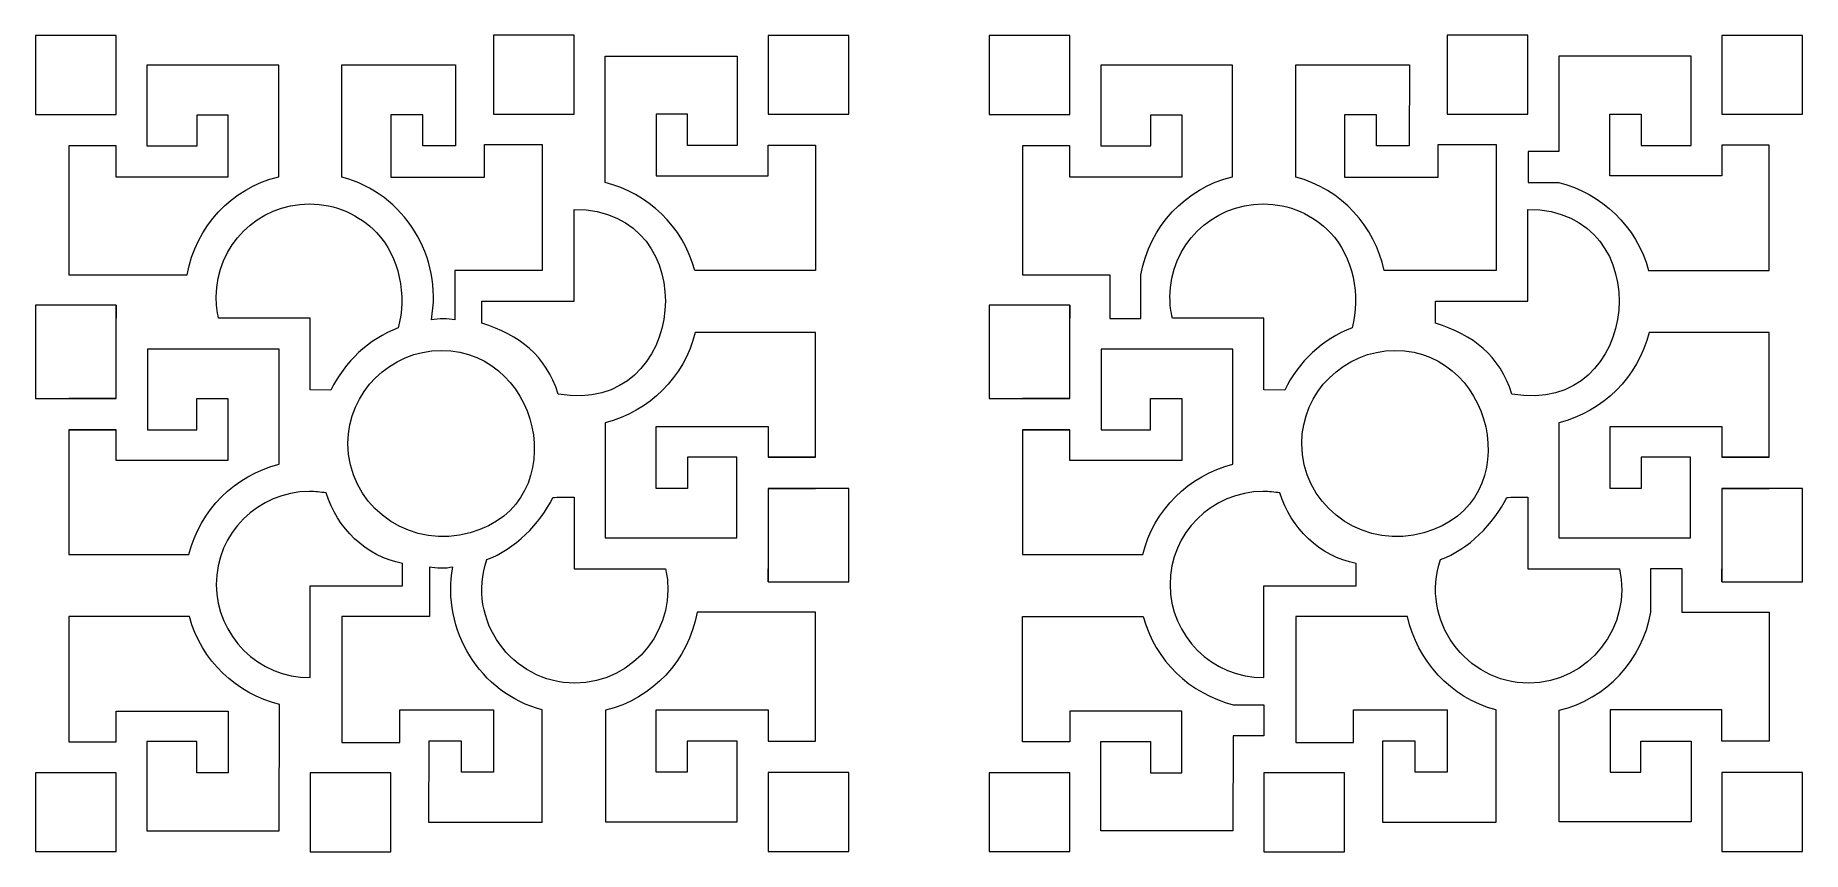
# Model space of a CAD drawing. Header units: centimetres. Extents: x -28.5 to 28.5, y -13.2 to 13.2.
import ezdxf

# ---------------------------------------------------------------- set-up
doc = ezdxf.new("R2010")
doc.units = ezdxf.units.CM
doc.header["$MEASUREMENT"] = 0
doc.layers.add('layer 1', color=7, linetype='Continuous')

msp = doc.modelspace()

# ---------------------------------------------------------------- linework, layer by layer
at = {"layer": 'layer 1', "color": 250, "lineweight": 9}
for points in [[(-28.46639, 10.61149), (-25.86595, 10.61149), (-25.86595, 13.15653), (-28.46639, 13.15653), (-28.46639, 10.61149)], [(-13.70748, 10.61709), (-11.10704, 10.61709), (-11.10704, 13.16213), (-13.70748, 13.16213), (-13.70748, 10.61709)], [(-4.85939, 10.61435), (-2.25895, 10.61435), (-2.25895, 13.15939), (-4.85939, 13.15939), (-4.85939, 10.61435)], [(-28.46607, 1.45174), (-25.86595, 1.45174), (-25.86595, 4.45834), (-28.46607, 4.45834), (-28.46607, 1.45174)], [(-4.85939, -4.45834), (-2.25927, -4.45834), (-2.25927, -1.45174), (-4.85939, -1.45174), (-4.85939, -4.45834)], [(-28.46639, -13.15939), (-25.86595, -13.15939), (-25.86595, -10.61435), (-28.46639, -10.61435), (-28.46639, -13.15939)], [(-19.6183, -13.16213), (-17.01786, -13.16213), (-17.01786, -10.61709), (-19.6183, -10.61709), (-19.6183, -13.16213)]]:
    msp.add_lwpolyline(points, close=True, dxfattribs=at)
at = {"layer": 'layer 1', "color": 114, "lineweight": 9}
for points in [[(2.25895, 10.61149), (4.85939, 10.61149), (4.85939, 13.15653), (2.25895, 13.15653), (2.25895, 10.61149)], [(17.01786, 10.61709), (19.6183, 10.61709), (19.6183, 13.16213), (17.01786, 13.16213), (17.01786, 10.61709)], [(25.86595, 10.61435), (28.46639, 10.61435), (28.46639, 13.15939), (25.86595, 13.15939), (25.86595, 10.61435)], [(2.25927, 1.45174), (4.85939, 1.45174), (4.85939, 4.45834), (2.25927, 4.45834), (2.25927, 1.45174)], [(25.86595, -4.45834), (28.46607, -4.45834), (28.46607, -1.45174), (25.86595, -1.45174), (25.86595, -4.45834)], [(2.25895, -13.15939), (4.85939, -13.15939), (4.85939, -10.61435), (2.25895, -10.61435), (2.25895, -13.15939)], [(11.10704, -13.16213), (13.70748, -13.16213), (13.70748, -10.61709), (11.10704, -10.61709), (11.10704, -13.16213)]]:
    msp.add_lwpolyline(points, close=True, dxfattribs=at)
at = {"layer": 'layer 1', "color": 250, "lineweight": 9}
for points, knots in [([(-23.57646, 5.44155), (-23.57646, 5.44155), (-27.38963, 5.44154), (-27.38963, 5.44154), (-27.38963, 5.44154), (-27.38963, 5.44154), (-27.38963, 9.60171), (-27.38963, 9.60171), (-27.38963, 9.60171), (-27.38963, 9.60171), (-25.86595, 9.60171), (-25.86595, 9.60171), (-25.86595, 9.60171), (-25.86595, 9.60171), (-25.86595, 8.59163), (-25.86595, 8.59163), (-25.86595, 8.59163), (-25.86595, 8.59163), (-22.26219, 8.59163), (-22.26219, 8.59163), (-22.26219, 8.59163), (-22.26219, 8.59163), (-22.26219, 10.60323), (-22.26219, 10.60323), (-22.26219, 10.60323), (-22.26219, 10.60323), (-23.25515, 10.60323), (-23.25515, 10.60323), (-23.25515, 10.60323), (-23.25515, 10.60323), (-23.25515, 9.60171), (-23.25515, 9.60171), (-23.25515, 9.60171), (-23.25515, 9.60171), (-24.87299, 9.60171), (-24.87299, 9.60171), (-24.87299, 9.60171), (-24.87299, 9.60171), (-24.87299, 12.20395), (-24.87299, 12.20395), (-24.87299, 12.20395), (-24.87299, 12.20395), (-20.62723, 12.20395), (-20.62723, 12.20395), (-20.62723, 12.20395), (-20.62723, 12.20395), (-20.62723, 8.6031), (-20.62723, 8.6031), (-20.62723, 8.6031), (-22.14953, 8.23139), (-23.29545, 6.99729), (-23.57646, 5.44155)], [0, 0, 0, 0, 0.07142857, 0.07142857, 0.07142857, 0.07142857, 0.14285714, 0.14285714, 0.14285714, 0.14285714, 0.21428571, 0.21428571, 0.21428571, 0.21428571, 0.28571429, 0.28571429, 0.28571429, 0.28571429, 0.35714286, 0.35714286, 0.35714286, 0.35714286, 0.42857143, 0.42857143, 0.42857143, 0.42857143, 0.5, 0.5, 0.5, 0.5, 0.57142857, 0.57142857, 0.57142857, 0.57142857, 0.64285714, 0.64285714, 0.64285714, 0.64285714, 0.71428571, 0.71428571, 0.71428571, 0.71428571, 0.78571429, 0.78571429, 0.78571429, 0.78571429, 0.85714286, 0.85714286, 0.85714286, 0.85714286, 1, 1, 1, 1]), ([(-12.13539, 9.64117), (-12.13539, 9.64117), (-14.00179, 9.63714), (-14.00179, 9.63714), (-14.00179, 9.63714), (-14.00179, 9.63714), (-14.00179, 8.59163), (-14.00179, 8.59163), (-14.00179, 8.59163), (-14.00179, 8.59163), (-17.01491, 8.59163), (-17.01491, 8.59163), (-17.01491, 8.59163), (-17.01491, 8.59163), (-17.01491, 10.59467), (-17.01491, 10.59467), (-17.01491, 10.59467), (-17.01491, 10.59467), (-15.9877, 10.59467), (-15.9877, 10.59467), (-15.9877, 10.59467), (-15.9877, 10.59467), (-15.98771, 9.60171), (-15.98771, 9.60171), (-15.98771, 9.60171), (-15.98771, 9.60171), (-14.93054, 9.60171), (-14.93054, 9.60171), (-14.93054, 9.60171), (-14.93054, 9.60171), (-14.92627, 12.20541), (-14.92627, 12.20541), (-14.92627, 12.20541), (-14.92627, 12.20541), (-18.58995, 12.20541), (-18.58995, 12.20541), (-18.58995, 12.20541), (-18.58995, 12.20541), (-18.58995, 8.59163), (-18.58995, 8.59163), (-18.58995, 8.59163), (-16.56895, 8.0531), (-15.33581, 6.01249), (-15.70811, 3.98859), (-15.70811, 3.98859), (-15.48899, 4.03198), (-15.16252, 4.02354), (-14.95352, 3.99183), (-14.95352, 3.99183), (-14.95352, 3.99183), (-14.95308, 5.58067), (-14.95308, 5.58067), (-14.95308, 5.58067), (-14.95308, 5.58067), (-12.13539, 5.58068), (-12.13539, 5.58068), (-12.13539, 5.58068), (-12.13539, 5.58068), (-12.13539, 9.64117), (-12.13539, 9.64117)], [0, 0, 0, 0, 0.0625, 0.0625, 0.0625, 0.0625, 0.125, 0.125, 0.125, 0.125, 0.1875, 0.1875, 0.1875, 0.1875, 0.25, 0.25, 0.25, 0.25, 0.3125, 0.3125, 0.3125, 0.3125, 0.375, 0.375, 0.375, 0.375, 0.4375, 0.4375, 0.4375, 0.4375, 0.5, 0.5, 0.5, 0.5, 0.5625, 0.5625, 0.5625, 0.5625, 0.625, 0.625, 0.625, 0.625, 0.6875, 0.6875, 0.6875, 0.6875, 0.75, 0.75, 0.75, 0.75, 0.8125, 0.8125, 0.8125, 0.8125, 0.875, 0.875, 0.875, 0.875, 1, 1, 1, 1]), ([(-10.11523, 8.41865), (-8.73544, 8.06417), (-7.60314, 7.00904), (-7.22237, 5.58067), (-7.22237, 5.58067), (-7.22237, 5.58067), (-3.33571, 5.58097), (-3.33571, 5.58097), (-3.33571, 5.58097), (-3.33571, 5.58097), (-3.33571, 9.62405), (-3.33571, 9.62405), (-3.33571, 9.62405), (-3.33571, 9.62405), (-4.85939, 9.62405), (-4.85939, 9.62405), (-4.85939, 9.62405), (-4.85939, 9.62405), (-4.85939, 8.63109), (-4.85939, 8.63109), (-4.85939, 8.63109), (-4.85939, 8.63109), (-8.47171, 8.63109), (-8.47171, 8.63109), (-8.47171, 8.63109), (-8.47171, 8.63109), (-8.47171, 10.61701), (-8.47171, 10.61701), (-8.47171, 10.61701), (-8.47171, 10.61701), (-7.46163, 10.61701), (-7.46163, 10.61701), (-7.46163, 10.61701), (-7.46163, 10.61701), (-7.46163, 9.61398), (-7.46163, 9.61398), (-7.46163, 9.61398), (-7.46163, 9.61398), (-5.85235, 9.61397), (-5.85235, 9.61397), (-5.85235, 9.61397), (-5.85235, 9.61397), (-5.85235, 12.49032), (-5.85235, 12.49032), (-5.85235, 12.49032), (-5.85235, 12.49032), (-10.11523, 12.49033), (-10.11523, 12.49033), (-10.11523, 12.49033), (-10.11523, 12.49033), (-10.11523, 8.41865), (-10.11523, 8.41865)], [0, 0, 0, 0, 0.07142857, 0.07142857, 0.07142857, 0.07142857, 0.14285714, 0.14285714, 0.14285714, 0.14285714, 0.21428571, 0.21428571, 0.21428571, 0.21428571, 0.28571429, 0.28571429, 0.28571429, 0.28571429, 0.35714286, 0.35714286, 0.35714286, 0.35714286, 0.42857143, 0.42857143, 0.42857143, 0.42857143, 0.5, 0.5, 0.5, 0.5, 0.57142857, 0.57142857, 0.57142857, 0.57142857, 0.64285714, 0.64285714, 0.64285714, 0.64285714, 0.71428571, 0.71428571, 0.71428571, 0.71428571, 0.78571429, 0.78571429, 0.78571429, 0.78571429, 0.85714286, 0.85714286, 0.85714286, 0.85714286, 1, 1, 1, 1]), ([(-16.7764, 3.73), (-16.49843, 4.75811), (-16.72731, 6.02561), (-17.47981, 6.80681), (-17.47981, 6.80681), (-18.02548, 7.37328), (-18.79178, 7.72582), (-19.64028, 7.72582), (-19.64028, 7.72582), (-21.29686, 7.72582), (-22.64028, 6.3824), (-22.64028, 4.72582), (-22.64028, 4.72582), (-22.64028, 4.48905), (-22.61283, 4.25868), (-22.56094, 4.03771), (-22.56094, 4.03771), (-22.56094, 4.03771), (-19.61715, 4.03771), (-19.61715, 4.03771), (-19.61715, 4.03771), (-19.61715, 4.03771), (-19.61715, 1.72591), (-19.61715, 1.72591), (-19.61715, 1.72591), (-19.61715, 1.72591), (-18.94321, 1.71894), (-18.94321, 1.71894), (-18.94321, 1.71894), (-18.5058, 2.63595), (-17.72942, 3.36035), (-16.7764, 3.73)], [0, 0, 0, 0, 0.11111111, 0.11111111, 0.11111111, 0.11111111, 0.22222222, 0.22222222, 0.22222222, 0.22222222, 0.33333333, 0.33333333, 0.33333333, 0.33333333, 0.44444444, 0.44444444, 0.44444444, 0.44444444, 0.55555556, 0.55555556, 0.55555556, 0.55555556, 0.66666667, 0.66666667, 0.66666667, 0.66666667, 0.77777778, 0.77777778, 0.77777778, 0.77777778, 1, 1, 1, 1]), ([(-11.62349, 1.59561), (-7.41092, 0.83611), (-6.83686, 7.57286), (-11.1082, 7.5479), (-11.1082, 7.5479), (-11.1082, 7.5479), (-11.10819, 4.59077), (-11.10819, 4.59077), (-11.10819, 4.59077), (-11.10819, 4.59077), (-13.20953, 4.59077), (-13.20953, 4.59077), (-13.20953, 4.59077), (-13.20953, 4.59077), (-14.08742, 4.59077), (-14.08742, 4.59077), (-14.08742, 4.59077), (-14.08742, 4.59077), (-14.08515, 3.87972), (-14.08515, 3.87972), (-14.08515, 3.87972), (-12.86946, 3.49957), (-12.02585, 2.84865), (-11.62349, 1.59561)], [0, 0, 0, 0, 0.14285714, 0.14285714, 0.14285714, 0.14285714, 0.28571429, 0.28571429, 0.28571429, 0.28571429, 0.42857143, 0.42857143, 0.42857143, 0.42857143, 0.57142857, 0.57142857, 0.57142857, 0.57142857, 0.71428571, 0.71428571, 0.71428571, 0.71428571, 1, 1, 1, 1]), ([(-25.86549, 4.45834), (-25.86549, 4.45834), (-25.86595, 4.45834), (-25.86595, 4.45834), (-25.86595, 4.45834), (-25.86595, 4.45834), (-25.86595, 4.03771), (-25.86595, 4.03771), (-25.86595, 4.03771), (-25.86595, 4.03771), (-25.86549, 4.03771), (-25.86549, 4.03771)], [0, 0, 0, 0, 0.25, 0.25, 0.25, 0.25, 0.5, 0.5, 0.5, 0.5, 1, 1, 1, 1]), ([(4.85985, 4.45834), (4.85985, 4.45834), (4.85939, 4.45834), (4.85939, 4.45834), (4.85939, 4.45834), (4.85939, 4.45834), (4.85939, 4.03771), (4.85939, 4.03771), (4.85939, 4.03771), (4.85939, 4.03771), (4.85985, 4.03771), (4.85985, 4.03771)], [0, 0, 0, 0, 0.25, 0.25, 0.25, 0.25, 0.5, 0.5, 0.5, 0.5, 1, 1, 1, 1]), ([(-7.20542, 3.58076), (-7.20542, 3.58076), (-3.33571, 3.58076), (-3.33571, 3.58076), (-3.33571, 3.58076), (-3.33571, 3.58076), (-3.33571, -0.44251), (-3.33571, -0.44251), (-3.33571, -0.44251), (-3.33571, -0.44251), (-4.85939, -0.44251), (-4.85939, -0.44251), (-4.85939, -0.44251), (-4.85939, -0.44251), (-4.85939, 0.54861), (-4.85939, 0.54861), (-4.85939, 0.54861), (-4.85939, 0.54861), (-8.46315, 0.54861), (-8.46315, 0.54861), (-8.46315, 0.54861), (-8.46315, 0.54861), (-8.46421, -1.45415), (-8.46421, -1.45415), (-8.46421, -1.45415), (-8.46421, -1.45415), (-7.46186, -1.4521), (-7.46186, -1.4521), (-7.46186, -1.4521), (-7.46186, -1.4521), (-7.46163, -0.44252), (-7.46163, -0.44252), (-7.46163, -0.44252), (-7.46163, -0.44252), (-5.86947, -0.44251), (-5.86947, -0.44251), (-5.86947, -0.44251), (-5.86947, -0.44251), (-5.86947, -3.04475), (-5.86947, -3.04475), (-5.86947, -3.04475), (-5.86947, -3.04475), (-10.11523, -3.04475), (-10.11523, -3.04475), (-10.11523, -3.04475), (-10.11523, -3.04475), (-10.11403, 0.66615), (-10.11403, 0.66615), (-10.11403, 0.66615), (-8.6879, 1.0253), (-7.56002, 2.15288), (-7.20542, 3.58076)], [0, 0, 0, 0, 0.07142857, 0.07142857, 0.07142857, 0.07142857, 0.14285714, 0.14285714, 0.14285714, 0.14285714, 0.21428571, 0.21428571, 0.21428571, 0.21428571, 0.28571429, 0.28571429, 0.28571429, 0.28571429, 0.35714286, 0.35714286, 0.35714286, 0.35714286, 0.42857143, 0.42857143, 0.42857143, 0.42857143, 0.5, 0.5, 0.5, 0.5, 0.57142857, 0.57142857, 0.57142857, 0.57142857, 0.64285714, 0.64285714, 0.64285714, 0.64285714, 0.71428571, 0.71428571, 0.71428571, 0.71428571, 0.78571429, 0.78571429, 0.78571429, 0.78571429, 0.85714286, 0.85714286, 0.85714286, 0.85714286, 1, 1, 1, 1]), ([(-23.51992, -3.58076), (-23.51992, -3.58076), (-27.38963, -3.58076), (-27.38963, -3.58076), (-27.38963, -3.58076), (-27.38963, -3.58076), (-27.38963, 0.44251), (-27.38963, 0.44251), (-27.38963, 0.44251), (-27.38963, 0.44251), (-25.86595, 0.44251), (-25.86595, 0.44251), (-25.86595, 0.44251), (-25.86595, 0.44251), (-25.86595, -0.54861), (-25.86595, -0.54861), (-25.86595, -0.54861), (-25.86595, -0.54861), (-22.26219, -0.54861), (-22.26219, -0.54861), (-22.26219, -0.54861), (-22.26219, -0.54861), (-22.26113, 1.45415), (-22.26113, 1.45415), (-22.26113, 1.45415), (-22.26113, 1.45415), (-23.26348, 1.4521), (-23.26348, 1.4521), (-23.26348, 1.4521), (-23.26348, 1.4521), (-23.26371, 0.44252), (-23.26371, 0.44252), (-23.26371, 0.44252), (-23.26371, 0.44252), (-24.85587, 0.44251), (-24.85587, 0.44251), (-24.85587, 0.44251), (-24.85587, 0.44251), (-24.85587, 3.04475), (-24.85587, 3.04475), (-24.85587, 3.04475), (-24.85587, 3.04475), (-20.61011, 3.04475), (-20.61011, 3.04475), (-20.61011, 3.04475), (-20.61011, 3.04475), (-20.61131, -0.66615), (-20.61131, -0.66615), (-20.61131, -0.66615), (-22.03744, -1.0253), (-23.16532, -2.15288), (-23.51992, -3.58076)], [0, 0, 0, 0, 0.07142857, 0.07142857, 0.07142857, 0.07142857, 0.14285714, 0.14285714, 0.14285714, 0.14285714, 0.21428571, 0.21428571, 0.21428571, 0.21428571, 0.28571429, 0.28571429, 0.28571429, 0.28571429, 0.35714286, 0.35714286, 0.35714286, 0.35714286, 0.42857143, 0.42857143, 0.42857143, 0.42857143, 0.5, 0.5, 0.5, 0.5, 0.57142857, 0.57142857, 0.57142857, 0.57142857, 0.64285714, 0.64285714, 0.64285714, 0.64285714, 0.71428571, 0.71428571, 0.71428571, 0.71428571, 0.78571429, 0.78571429, 0.78571429, 0.78571429, 0.85714286, 0.85714286, 0.85714286, 0.85714286, 1, 1, 1, 1]), ([(-15.39452, 3.0007), (-17.0233, 3.0007), (-18.39452, 1.65607), (-18.39452, 0.0007), (-18.39452, 0.0007), (-18.39452, -1.90746), (-16.63827, -3.28269), (-14.79917, -2.95369), (-14.79917, -2.95369), (-11.05001, -2.28295), (-12.01431, 3.0007), (-15.39452, 3.0007)], [0, 0, 0, 0, 0.25, 0.25, 0.25, 0.25, 0.5, 0.5, 0.5, 0.5, 1, 1, 1, 1]), ([(-16.63985, -3.8697), (-16.63985, -3.8697), (-16.63792, -4.59077), (-16.63792, -4.59077), (-16.63792, -4.59077), (-16.63792, -4.59077), (-19.61715, -4.59077), (-19.61715, -4.59077), (-19.61715, -4.59077), (-19.61715, -4.59077), (-19.61714, -7.5479), (-19.61714, -7.5479), (-19.61714, -7.5479), (-21.27355, -7.55758), (-22.63763, -6.20575), (-22.63763, -4.54797), (-22.63763, -4.54797), (-22.63763, -2.89139), (-21.29421, -1.54797), (-19.63763, -1.54797), (-19.63763, -1.54797), (-19.45477, -1.54797), (-19.2757, -1.56435), (-19.10182, -1.59569), (-19.10182, -1.59569), (-18.74235, -2.71525), (-17.82418, -3.65331), (-16.63985, -3.8697)], [0, 0, 0, 0, 0.125, 0.125, 0.125, 0.125, 0.25, 0.25, 0.25, 0.25, 0.375, 0.375, 0.375, 0.375, 0.5, 0.5, 0.5, 0.5, 0.625, 0.625, 0.625, 0.625, 0.75, 0.75, 0.75, 0.75, 1, 1, 1, 1]), ([(-11.79166, -1.73874), (-12.2048, -2.59271), (-13.02515, -3.40796), (-13.9212, -3.74557), (-13.9212, -3.74557), (-14.59243, -5.68737), (-13.11028, -7.72582), (-11.08506, -7.72582), (-11.08506, -7.72582), (-9.14525, -7.72582), (-7.73242, -5.87728), (-8.1644, -4.03771), (-8.1644, -4.03771), (-8.1644, -4.03771), (-11.10819, -4.03771), (-11.10819, -4.03771), (-11.10819, -4.03771), (-11.10819, -4.03771), (-11.10819, -1.72591), (-11.10819, -1.72591), (-11.10819, -1.72591), (-11.20259, -1.72666), (-11.70576, -1.7307), (-11.79166, -1.73874)], [0, 0, 0, 0, 0.14285714, 0.14285714, 0.14285714, 0.14285714, 0.28571429, 0.28571429, 0.28571429, 0.28571429, 0.42857143, 0.42857143, 0.42857143, 0.42857143, 0.57142857, 0.57142857, 0.57142857, 0.57142857, 0.71428571, 0.71428571, 0.71428571, 0.71428571, 1, 1, 1, 1]), ([(-18.58995, -9.64117), (-18.58995, -9.64117), (-18.58995, -5.58068), (-18.58995, -5.58068), (-18.58995, -5.58068), (-18.58995, -5.58068), (-15.77226, -5.58067), (-15.77226, -5.58067), (-15.77226, -5.58067), (-15.77226, -5.58067), (-15.77209, -3.98486), (-15.77209, -3.98486), (-15.77209, -3.98486), (-15.56489, -4.02847), (-15.24787, -4.04032), (-15.01643, -3.98536), (-15.01643, -3.98536), (-15.38873, -6.00926), (-14.15639, -8.0531), (-12.13539, -8.59163), (-12.13539, -8.59163), (-12.13539, -8.59163), (-12.13539, -12.20541), (-12.13539, -12.20541), (-12.13539, -12.20541), (-12.13539, -12.20541), (-15.79907, -12.20541), (-15.79907, -12.20541), (-15.79907, -12.20541), (-15.79907, -12.20541), (-15.7948, -9.60171), (-15.7948, -9.60171), (-15.7948, -9.60171), (-15.7948, -9.60171), (-14.73763, -9.60171), (-14.73763, -9.60171), (-14.73763, -9.60171), (-14.73763, -9.60171), (-14.73764, -10.59467), (-14.73764, -10.59467), (-14.73764, -10.59467), (-14.73764, -10.59467), (-13.71043, -10.59467), (-13.71043, -10.59467), (-13.71043, -10.59467), (-13.71043, -10.59467), (-13.71043, -8.59163), (-13.71043, -8.59163), (-13.71043, -8.59163), (-13.71043, -8.59163), (-16.72355, -8.59163), (-16.72355, -8.59163), (-16.72355, -8.59163), (-16.72355, -8.59163), (-16.72355, -9.64036), (-16.72355, -9.64036), (-16.72355, -9.64036), (-16.72355, -9.64036), (-18.58995, -9.64117), (-18.58995, -9.64117)], [0, 0, 0, 0, 0.0625, 0.0625, 0.0625, 0.0625, 0.125, 0.125, 0.125, 0.125, 0.1875, 0.1875, 0.1875, 0.1875, 0.25, 0.25, 0.25, 0.25, 0.3125, 0.3125, 0.3125, 0.3125, 0.375, 0.375, 0.375, 0.375, 0.4375, 0.4375, 0.4375, 0.4375, 0.5, 0.5, 0.5, 0.5, 0.5625, 0.5625, 0.5625, 0.5625, 0.625, 0.625, 0.625, 0.625, 0.6875, 0.6875, 0.6875, 0.6875, 0.75, 0.75, 0.75, 0.75, 0.8125, 0.8125, 0.8125, 0.8125, 0.875, 0.875, 0.875, 0.875, 1, 1, 1, 1]), ([(-4.85985, -4.45834), (-4.85985, -4.45834), (-4.85939, -4.45834), (-4.85939, -4.45834), (-4.85939, -4.45834), (-4.85939, -4.45834), (-4.85939, -4.03771), (-4.85939, -4.03771), (-4.85939, -4.03771), (-4.85939, -4.03771), (-4.85985, -4.03771), (-4.85985, -4.03771)], [0, 0, 0, 0, 0.25, 0.25, 0.25, 0.25, 0.5, 0.5, 0.5, 0.5, 1, 1, 1, 1]), ([(25.86549, -4.45834), (25.86549, -4.45834), (25.86595, -4.45834), (25.86595, -4.45834), (25.86595, -4.45834), (25.86595, -4.45834), (25.86595, -4.03771), (25.86595, -4.03771), (25.86595, -4.03771), (25.86595, -4.03771), (25.86549, -4.03771), (25.86549, -4.03771)], [0, 0, 0, 0, 0.25, 0.25, 0.25, 0.25, 0.5, 0.5, 0.5, 0.5, 1, 1, 1, 1]), ([(-20.60378, -8.4203), (-20.60378, -8.4203), (-20.61011, -12.49033), (-20.61011, -12.49033), (-20.61011, -12.49033), (-20.61011, -12.49033), (-24.87299, -12.49032), (-24.87299, -12.49032), (-24.87299, -12.49032), (-24.87299, -12.49032), (-24.87299, -9.61397), (-24.87299, -9.61397), (-24.87299, -9.61397), (-24.87299, -9.61397), (-23.26371, -9.61398), (-23.26371, -9.61398), (-23.26371, -9.61398), (-23.26371, -9.61398), (-23.26371, -10.61701), (-23.26371, -10.61701), (-23.26371, -10.61701), (-23.26371, -10.61701), (-22.25363, -10.61701), (-22.25363, -10.61701), (-22.25363, -10.61701), (-22.25363, -10.61701), (-22.25363, -8.63109), (-22.25363, -8.63109), (-22.25363, -8.63109), (-22.25363, -8.63109), (-25.86595, -8.63109), (-25.86595, -8.63109), (-25.86595, -8.63109), (-25.86595, -8.63109), (-25.86595, -9.62405), (-25.86595, -9.62405), (-25.86595, -9.62405), (-25.86595, -9.62405), (-27.38963, -9.62405), (-27.38963, -9.62405), (-27.38963, -9.62405), (-27.38963, -9.62405), (-27.38963, -5.58097), (-27.38963, -5.58097), (-27.38963, -5.58097), (-27.38963, -5.58097), (-23.50297, -5.58067), (-23.50297, -5.58067), (-23.50297, -5.58067), (-23.12161, -7.01123), (-21.98644, -8.06743), (-20.60378, -8.4203)], [0, 0, 0, 0, 0.07142857, 0.07142857, 0.07142857, 0.07142857, 0.14285714, 0.14285714, 0.14285714, 0.14285714, 0.21428571, 0.21428571, 0.21428571, 0.21428571, 0.28571429, 0.28571429, 0.28571429, 0.28571429, 0.35714286, 0.35714286, 0.35714286, 0.35714286, 0.42857143, 0.42857143, 0.42857143, 0.42857143, 0.5, 0.5, 0.5, 0.5, 0.57142857, 0.57142857, 0.57142857, 0.57142857, 0.64285714, 0.64285714, 0.64285714, 0.64285714, 0.71428571, 0.71428571, 0.71428571, 0.71428571, 0.78571429, 0.78571429, 0.78571429, 0.78571429, 0.85714286, 0.85714286, 0.85714286, 0.85714286, 1, 1, 1, 1]), ([(-7.14888, -5.44155), (-7.14888, -5.44155), (-3.33571, -5.44154), (-3.33571, -5.44154), (-3.33571, -5.44154), (-3.33571, -5.44154), (-3.33571, -9.60171), (-3.33571, -9.60171), (-3.33571, -9.60171), (-3.33571, -9.60171), (-4.85939, -9.60171), (-4.85939, -9.60171), (-4.85939, -9.60171), (-4.85939, -9.60171), (-4.85939, -8.59163), (-4.85939, -8.59163), (-4.85939, -8.59163), (-4.85939, -8.59163), (-8.46315, -8.59163), (-8.46315, -8.59163), (-8.46315, -8.59163), (-8.46315, -8.59163), (-8.46315, -10.60323), (-8.46315, -10.60323), (-8.46315, -10.60323), (-8.46315, -10.60323), (-7.47019, -10.60323), (-7.47019, -10.60323), (-7.47019, -10.60323), (-7.47019, -10.60323), (-7.47019, -9.60171), (-7.47019, -9.60171), (-7.47019, -9.60171), (-7.47019, -9.60171), (-5.85235, -9.60171), (-5.85235, -9.60171), (-5.85235, -9.60171), (-5.85235, -9.60171), (-5.85235, -12.20395), (-5.85235, -12.20395), (-5.85235, -12.20395), (-5.85235, -12.20395), (-10.09811, -12.20395), (-10.09811, -12.20395), (-10.09811, -12.20395), (-10.09811, -12.20395), (-10.09811, -8.6031), (-10.09811, -8.6031), (-10.09811, -8.6031), (-8.57581, -8.23139), (-7.42989, -6.99729), (-7.14888, -5.44155)], [0, 0, 0, 0, 0.07142857, 0.07142857, 0.07142857, 0.07142857, 0.14285714, 0.14285714, 0.14285714, 0.14285714, 0.21428571, 0.21428571, 0.21428571, 0.21428571, 0.28571429, 0.28571429, 0.28571429, 0.28571429, 0.35714286, 0.35714286, 0.35714286, 0.35714286, 0.42857143, 0.42857143, 0.42857143, 0.42857143, 0.5, 0.5, 0.5, 0.5, 0.57142857, 0.57142857, 0.57142857, 0.57142857, 0.64285714, 0.64285714, 0.64285714, 0.64285714, 0.71428571, 0.71428571, 0.71428571, 0.71428571, 0.78571429, 0.78571429, 0.78571429, 0.78571429, 0.85714286, 0.85714286, 0.85714286, 0.85714286, 1, 1, 1, 1]), ([(-2.25895, -13.15653), (-2.25895, -13.15653), (-4.85939, -13.15653), (-4.85939, -13.15653), (-4.85939, -13.15653), (-4.85939, -13.15653), (-4.85939, -10.61148), (-4.85939, -10.61148), (-4.85939, -10.61148), (-4.85939, -10.61148), (-2.25895, -10.61148), (-2.25895, -10.61148), (-2.25895, -10.61148), (-2.25895, -10.61148), (-2.25895, -13.15653), (-2.25895, -13.15653)], [0, 0, 0, 0, 0.2, 0.2, 0.2, 0.2, 0.4, 0.4, 0.4, 0.4, 0.6, 0.6, 0.6, 0.6, 1, 1, 1, 1])]:
    msp.add_open_spline(points, degree=3, knots=knots, dxfattribs=at)
at = {"layer": 'layer 1', "color": 114, "lineweight": 9}
for points, knots in [([(6.14888, 5.44154), (6.14888, 5.44154), (3.33571, 5.44154), (3.33571, 5.44154), (3.33571, 5.44154), (3.33571, 5.44154), (3.33571, 9.60171), (3.33571, 9.60171), (3.33571, 9.60171), (3.33571, 9.60171), (4.85939, 9.60171), (4.85939, 9.60171), (4.85939, 9.60171), (4.85939, 9.60171), (4.85939, 8.59163), (4.85939, 8.59163), (4.85939, 8.59163), (4.85939, 8.59163), (8.46315, 8.59163), (8.46315, 8.59163), (8.46315, 8.59163), (8.46315, 8.59163), (8.46315, 10.60323), (8.46315, 10.60323), (8.46315, 10.60323), (8.46315, 10.60323), (7.47019, 10.60323), (7.47019, 10.60323), (7.47019, 10.60323), (7.47019, 10.60323), (7.47019, 9.60171), (7.47019, 9.60171), (7.47019, 9.60171), (7.47019, 9.60171), (5.85235, 9.60171), (5.85235, 9.60171), (5.85235, 9.60171), (5.85235, 9.60171), (5.85235, 12.20395), (5.85235, 12.20395), (5.85235, 12.20395), (5.85235, 12.20395), (10.09811, 12.20395), (10.09811, 12.20395), (10.09811, 12.20395), (10.09811, 12.20395), (10.09811, 8.6031), (10.09811, 8.6031), (10.09811, 8.6031), (8.57581, 8.23139), (7.42989, 6.99729), (7.14888, 5.44155), (7.14888, 5.44155), (7.14888, 5.44155), (7.14888, 4.03033), (7.14888, 4.03033), (7.14888, 4.03033), (7.14888, 4.03033), (6.14888, 4.03033), (6.14888, 4.03033), (6.14888, 4.03033), (6.14888, 4.03033), (6.14888, 5.44154), (6.14888, 5.44154)], [0, 0, 0, 0, 0.05882353, 0.05882353, 0.05882353, 0.05882353, 0.11764706, 0.11764706, 0.11764706, 0.11764706, 0.17647059, 0.17647059, 0.17647059, 0.17647059, 0.23529412, 0.23529412, 0.23529412, 0.23529412, 0.29411765, 0.29411765, 0.29411765, 0.29411765, 0.35294118, 0.35294118, 0.35294118, 0.35294118, 0.41176471, 0.41176471, 0.41176471, 0.41176471, 0.47058824, 0.47058824, 0.47058824, 0.47058824, 0.52941176, 0.52941176, 0.52941176, 0.52941176, 0.58823529, 0.58823529, 0.58823529, 0.58823529, 0.64705882, 0.64705882, 0.64705882, 0.64705882, 0.70588235, 0.70588235, 0.70588235, 0.70588235, 0.76470588, 0.76470588, 0.76470588, 0.76470588, 0.82352941, 0.82352941, 0.82352941, 0.82352941, 0.88235294, 0.88235294, 0.88235294, 0.88235294, 1, 1, 1, 1]), ([(14.98845, 5.58073), (14.98845, 5.58073), (18.58995, 5.58068), (18.58995, 5.58068), (18.58995, 5.58068), (18.58995, 5.58068), (18.58995, 9.64117), (18.58995, 9.64117), (18.58995, 9.64117), (18.58995, 9.64117), (16.72355, 9.63714), (16.72355, 9.63714), (16.72355, 9.63714), (16.72355, 9.63714), (16.72355, 8.59163), (16.72355, 8.59163), (16.72355, 8.59163), (16.72355, 8.59163), (13.71043, 8.59163), (13.71043, 8.59163), (13.71043, 8.59163), (13.71043, 8.59163), (13.71043, 10.59467), (13.71043, 10.59467), (13.71043, 10.59467), (13.71043, 10.59467), (14.73764, 10.59467), (14.73764, 10.59467), (14.73764, 10.59467), (14.73764, 10.59467), (14.73763, 9.60171), (14.73763, 9.60171), (14.73763, 9.60171), (14.73763, 9.60171), (15.7948, 9.60171), (15.7948, 9.60171), (15.7948, 9.60171), (15.7948, 9.60171), (15.79907, 12.20541), (15.79907, 12.20541), (15.79907, 12.20541), (15.79907, 12.20541), (12.13539, 12.20541), (12.13539, 12.20541), (12.13539, 12.20541), (12.13539, 12.20541), (12.13539, 8.59163), (12.13539, 8.59163), (12.13539, 8.59163), (13.61806, 8.19656), (14.67669, 6.99298), (14.98845, 5.58073)], [0, 0, 0, 0, 0.07142857, 0.07142857, 0.07142857, 0.07142857, 0.14285714, 0.14285714, 0.14285714, 0.14285714, 0.21428571, 0.21428571, 0.21428571, 0.21428571, 0.28571429, 0.28571429, 0.28571429, 0.28571429, 0.35714286, 0.35714286, 0.35714286, 0.35714286, 0.42857143, 0.42857143, 0.42857143, 0.42857143, 0.5, 0.5, 0.5, 0.5, 0.57142857, 0.57142857, 0.57142857, 0.57142857, 0.64285714, 0.64285714, 0.64285714, 0.64285714, 0.71428571, 0.71428571, 0.71428571, 0.71428571, 0.78571429, 0.78571429, 0.78571429, 0.78571429, 0.85714286, 0.85714286, 0.85714286, 0.85714286, 1, 1, 1, 1]), ([(20.61011, 9.41865), (20.61011, 9.41865), (20.61011, 12.49033), (20.61011, 12.49033), (20.61011, 12.49033), (20.61011, 12.49033), (24.87299, 12.49032), (24.87299, 12.49032), (24.87299, 12.49032), (24.87299, 12.49032), (24.87299, 9.61397), (24.87299, 9.61397), (24.87299, 9.61397), (24.87299, 9.61397), (23.26371, 9.61398), (23.26371, 9.61398), (23.26371, 9.61398), (23.26371, 9.61398), (23.26371, 10.61701), (23.26371, 10.61701), (23.26371, 10.61701), (23.26371, 10.61701), (22.25363, 10.61701), (22.25363, 10.61701), (22.25363, 10.61701), (22.25363, 10.61701), (22.25363, 8.63109), (22.25363, 8.63109), (22.25363, 8.63109), (22.25363, 8.63109), (25.86595, 8.63109), (25.86595, 8.63109), (25.86595, 8.63109), (25.86595, 8.63109), (25.86595, 9.62405), (25.86595, 9.62405), (25.86595, 9.62405), (25.86595, 9.62405), (27.38963, 9.62405), (27.38963, 9.62405), (27.38963, 9.62405), (27.38963, 9.62405), (27.38963, 5.58097), (27.38963, 5.58097), (27.38963, 5.58097), (27.38963, 5.58097), (23.50297, 5.58067), (23.50297, 5.58067), (23.50297, 5.58067), (23.1222, 7.00904), (21.9899, 8.06417), (20.61011, 8.41865), (20.61011, 8.41865), (20.61011, 8.41865), (19.62307, 8.41865), (19.62307, 8.41865), (19.62307, 8.41865), (19.62307, 8.41865), (19.62307, 9.41865), (19.62307, 9.41865), (19.62307, 9.41865), (19.62307, 9.41865), (20.61011, 9.41865), (20.61011, 9.41865)], [0, 0, 0, 0, 0.05882353, 0.05882353, 0.05882353, 0.05882353, 0.11764706, 0.11764706, 0.11764706, 0.11764706, 0.17647059, 0.17647059, 0.17647059, 0.17647059, 0.23529412, 0.23529412, 0.23529412, 0.23529412, 0.29411765, 0.29411765, 0.29411765, 0.29411765, 0.35294118, 0.35294118, 0.35294118, 0.35294118, 0.41176471, 0.41176471, 0.41176471, 0.41176471, 0.47058824, 0.47058824, 0.47058824, 0.47058824, 0.52941176, 0.52941176, 0.52941176, 0.52941176, 0.58823529, 0.58823529, 0.58823529, 0.58823529, 0.64705882, 0.64705882, 0.64705882, 0.64705882, 0.70588235, 0.70588235, 0.70588235, 0.70588235, 0.76470588, 0.76470588, 0.76470588, 0.76470588, 0.82352941, 0.82352941, 0.82352941, 0.82352941, 0.88235294, 0.88235294, 0.88235294, 0.88235294, 1, 1, 1, 1]), ([(13.94894, 3.73), (14.22691, 4.75811), (13.99803, 6.02561), (13.24553, 6.80681), (13.24553, 6.80681), (12.69986, 7.37328), (11.93356, 7.72582), (11.08506, 7.72582), (11.08506, 7.72582), (9.42848, 7.72582), (8.08506, 6.3824), (8.08506, 4.72582), (8.08506, 4.72582), (8.08506, 4.48905), (8.11251, 4.25868), (8.1644, 4.03771), (8.1644, 4.03771), (8.1644, 4.03771), (11.10819, 4.03771), (11.10819, 4.03771), (11.10819, 4.03771), (11.10819, 4.03771), (11.10819, 1.72591), (11.10819, 1.72591), (11.10819, 1.72591), (11.10819, 1.72591), (11.78213, 1.71894), (11.78213, 1.71894), (11.78213, 1.71894), (12.21954, 2.63595), (12.99592, 3.36035), (13.94894, 3.73)], [0, 0, 0, 0, 0.11111111, 0.11111111, 0.11111111, 0.11111111, 0.22222222, 0.22222222, 0.22222222, 0.22222222, 0.33333333, 0.33333333, 0.33333333, 0.33333333, 0.44444444, 0.44444444, 0.44444444, 0.44444444, 0.55555556, 0.55555556, 0.55555556, 0.55555556, 0.66666667, 0.66666667, 0.66666667, 0.66666667, 0.77777778, 0.77777778, 0.77777778, 0.77777778, 1, 1, 1, 1]), ([(19.10185, 1.59561), (23.31442, 0.83611), (23.88848, 7.57286), (19.61714, 7.5479), (19.61714, 7.5479), (19.61714, 7.5479), (19.61715, 4.59077), (19.61715, 4.59077), (19.61715, 4.59077), (19.61715, 4.59077), (17.51581, 4.59077), (17.51581, 4.59077), (17.51581, 4.59077), (17.51581, 4.59077), (16.63792, 4.59077), (16.63792, 4.59077), (16.63792, 4.59077), (16.63792, 4.59077), (16.64019, 3.87972), (16.64019, 3.87972), (16.64019, 3.87972), (17.85588, 3.49957), (18.69949, 2.84865), (19.10185, 1.59561)], [0, 0, 0, 0, 0.14285714, 0.14285714, 0.14285714, 0.14285714, 0.28571429, 0.28571429, 0.28571429, 0.28571429, 0.42857143, 0.42857143, 0.42857143, 0.42857143, 0.57142857, 0.57142857, 0.57142857, 0.57142857, 0.71428571, 0.71428571, 0.71428571, 0.71428571, 1, 1, 1, 1]), ([(23.51992, 3.58076), (23.51992, 3.58076), (27.38963, 3.58076), (27.38963, 3.58076), (27.38963, 3.58076), (27.38963, 3.58076), (27.38963, -0.44251), (27.38963, -0.44251), (27.38963, -0.44251), (27.38963, -0.44251), (25.86595, -0.44251), (25.86595, -0.44251), (25.86595, -0.44251), (25.86595, -0.44251), (25.86595, 0.54861), (25.86595, 0.54861), (25.86595, 0.54861), (25.86595, 0.54861), (22.26219, 0.54861), (22.26219, 0.54861), (22.26219, 0.54861), (22.26219, 0.54861), (22.26113, -1.45415), (22.26113, -1.45415), (22.26113, -1.45415), (22.26113, -1.45415), (23.26348, -1.4521), (23.26348, -1.4521), (23.26348, -1.4521), (23.26348, -1.4521), (23.26371, -0.44252), (23.26371, -0.44252), (23.26371, -0.44252), (23.26371, -0.44252), (24.85587, -0.44251), (24.85587, -0.44251), (24.85587, -0.44251), (24.85587, -0.44251), (24.85587, -3.04475), (24.85587, -3.04475), (24.85587, -3.04475), (24.85587, -3.04475), (20.61011, -3.04475), (20.61011, -3.04475), (20.61011, -3.04475), (20.61011, -3.04475), (20.61131, 0.66615), (20.61131, 0.66615), (20.61131, 0.66615), (22.03744, 1.0253), (23.16532, 2.15288), (23.51992, 3.58076)], [0, 0, 0, 0, 0.07142857, 0.07142857, 0.07142857, 0.07142857, 0.14285714, 0.14285714, 0.14285714, 0.14285714, 0.21428571, 0.21428571, 0.21428571, 0.21428571, 0.28571429, 0.28571429, 0.28571429, 0.28571429, 0.35714286, 0.35714286, 0.35714286, 0.35714286, 0.42857143, 0.42857143, 0.42857143, 0.42857143, 0.5, 0.5, 0.5, 0.5, 0.57142857, 0.57142857, 0.57142857, 0.57142857, 0.64285714, 0.64285714, 0.64285714, 0.64285714, 0.71428571, 0.71428571, 0.71428571, 0.71428571, 0.78571429, 0.78571429, 0.78571429, 0.78571429, 0.85714286, 0.85714286, 0.85714286, 0.85714286, 1, 1, 1, 1]), ([(7.20542, -3.58076), (7.20542, -3.58076), (3.33571, -3.58076), (3.33571, -3.58076), (3.33571, -3.58076), (3.33571, -3.58076), (3.33571, 0.44251), (3.33571, 0.44251), (3.33571, 0.44251), (3.33571, 0.44251), (4.85939, 0.44251), (4.85939, 0.44251), (4.85939, 0.44251), (4.85939, 0.44251), (4.85939, -0.54861), (4.85939, -0.54861), (4.85939, -0.54861), (4.85939, -0.54861), (8.46315, -0.54861), (8.46315, -0.54861), (8.46315, -0.54861), (8.46315, -0.54861), (8.46421, 1.45415), (8.46421, 1.45415), (8.46421, 1.45415), (8.46421, 1.45415), (7.46186, 1.4521), (7.46186, 1.4521), (7.46186, 1.4521), (7.46186, 1.4521), (7.46163, 0.44252), (7.46163, 0.44252), (7.46163, 0.44252), (7.46163, 0.44252), (5.86947, 0.44251), (5.86947, 0.44251), (5.86947, 0.44251), (5.86947, 0.44251), (5.86947, 3.04475), (5.86947, 3.04475), (5.86947, 3.04475), (5.86947, 3.04475), (10.11523, 3.04475), (10.11523, 3.04475), (10.11523, 3.04475), (10.11523, 3.04475), (10.11403, -0.66615), (10.11403, -0.66615), (10.11403, -0.66615), (8.6879, -1.0253), (7.56002, -2.15288), (7.20542, -3.58076)], [0, 0, 0, 0, 0.07142857, 0.07142857, 0.07142857, 0.07142857, 0.14285714, 0.14285714, 0.14285714, 0.14285714, 0.21428571, 0.21428571, 0.21428571, 0.21428571, 0.28571429, 0.28571429, 0.28571429, 0.28571429, 0.35714286, 0.35714286, 0.35714286, 0.35714286, 0.42857143, 0.42857143, 0.42857143, 0.42857143, 0.5, 0.5, 0.5, 0.5, 0.57142857, 0.57142857, 0.57142857, 0.57142857, 0.64285714, 0.64285714, 0.64285714, 0.64285714, 0.71428571, 0.71428571, 0.71428571, 0.71428571, 0.78571429, 0.78571429, 0.78571429, 0.78571429, 0.85714286, 0.85714286, 0.85714286, 0.85714286, 1, 1, 1, 1]), ([(15.33082, 3.0007), (13.70204, 3.0007), (12.33082, 1.65607), (12.33082, 0.0007), (12.33082, 0.0007), (12.33082, -1.90746), (14.08707, -3.28269), (15.92617, -2.95369), (15.92617, -2.95369), (19.67533, -2.28295), (18.71103, 3.0007), (15.33082, 3.0007)], [0, 0, 0, 0, 0.25, 0.25, 0.25, 0.25, 0.5, 0.5, 0.5, 0.5, 1, 1, 1, 1]), ([(14.08549, -3.8697), (14.08549, -3.8697), (14.08742, -4.59077), (14.08742, -4.59077), (14.08742, -4.59077), (14.08742, -4.59077), (11.10819, -4.59077), (11.10819, -4.59077), (11.10819, -4.59077), (11.10819, -4.59077), (11.1082, -7.5479), (11.1082, -7.5479), (11.1082, -7.5479), (9.45179, -7.55758), (8.08771, -6.20575), (8.08771, -4.54797), (8.08771, -4.54797), (8.08771, -2.89139), (9.43113, -1.54797), (11.08771, -1.54797), (11.08771, -1.54797), (11.27057, -1.54797), (11.44964, -1.56435), (11.62352, -1.59569), (11.62352, -1.59569), (11.98299, -2.71525), (12.90116, -3.65331), (14.08549, -3.8697)], [0, 0, 0, 0, 0.125, 0.125, 0.125, 0.125, 0.25, 0.25, 0.25, 0.25, 0.375, 0.375, 0.375, 0.375, 0.5, 0.5, 0.5, 0.5, 0.625, 0.625, 0.625, 0.625, 0.75, 0.75, 0.75, 0.75, 1, 1, 1, 1]), ([(18.93368, -1.73874), (18.52054, -2.59271), (17.70019, -3.40796), (16.80414, -3.74557), (16.80414, -3.74557), (16.13291, -5.68737), (17.61506, -7.72582), (19.64028, -7.72582), (19.64028, -7.72582), (21.58009, -7.72582), (22.99292, -5.87728), (22.56094, -4.03771), (22.56094, -4.03771), (22.56094, -4.03771), (19.61715, -4.03771), (19.61715, -4.03771), (19.61715, -4.03771), (19.61715, -4.03771), (19.61715, -1.72591), (19.61715, -1.72591), (19.61715, -1.72591), (19.52275, -1.72666), (19.01958, -1.7307), (18.93368, -1.73874)], [0, 0, 0, 0, 0.14285714, 0.14285714, 0.14285714, 0.14285714, 0.28571429, 0.28571429, 0.28571429, 0.28571429, 0.42857143, 0.42857143, 0.42857143, 0.42857143, 0.57142857, 0.57142857, 0.57142857, 0.57142857, 0.71428571, 0.71428571, 0.71428571, 0.71428571, 1, 1, 1, 1]), ([(24.57646, -5.44154), (24.57646, -5.44154), (24.57646, -4.03034), (24.57646, -4.03034), (24.57646, -4.03034), (24.57646, -4.03034), (23.57646, -4.03034), (23.57646, -4.03034), (23.57646, -4.03034), (23.57646, -4.03034), (23.57646, -5.44155), (23.57646, -5.44155), (23.57646, -5.44155), (23.29545, -6.99729), (22.14953, -8.23139), (20.62723, -8.6031), (20.62723, -8.6031), (20.62723, -8.6031), (20.62723, -12.20395), (20.62723, -12.20395), (20.62723, -12.20395), (20.62723, -12.20395), (24.87299, -12.20395), (24.87299, -12.20395), (24.87299, -12.20395), (24.87299, -12.20395), (24.87299, -9.60171), (24.87299, -9.60171), (24.87299, -9.60171), (24.87299, -9.60171), (23.25515, -9.60171), (23.25515, -9.60171), (23.25515, -9.60171), (23.25515, -9.60171), (23.25515, -10.60323), (23.25515, -10.60323), (23.25515, -10.60323), (23.25515, -10.60323), (22.26219, -10.60323), (22.26219, -10.60323), (22.26219, -10.60323), (22.26219, -10.60323), (22.26219, -8.59163), (22.26219, -8.59163), (22.26219, -8.59163), (22.26219, -8.59163), (25.86595, -8.59163), (25.86595, -8.59163), (25.86595, -8.59163), (25.86595, -8.59163), (25.86595, -9.60171), (25.86595, -9.60171), (25.86595, -9.60171), (25.86595, -9.60171), (27.38963, -9.60171), (27.38963, -9.60171), (27.38963, -9.60171), (27.38963, -9.60171), (27.38963, -5.44154), (27.38963, -5.44154), (27.38963, -5.44154), (27.38963, -5.44154), (24.57646, -5.44154), (24.57646, -5.44154)], [0, 0, 0, 0, 0.05882353, 0.05882353, 0.05882353, 0.05882353, 0.11764706, 0.11764706, 0.11764706, 0.11764706, 0.17647059, 0.17647059, 0.17647059, 0.17647059, 0.23529412, 0.23529412, 0.23529412, 0.23529412, 0.29411765, 0.29411765, 0.29411765, 0.29411765, 0.35294118, 0.35294118, 0.35294118, 0.35294118, 0.41176471, 0.41176471, 0.41176471, 0.41176471, 0.47058824, 0.47058824, 0.47058824, 0.47058824, 0.52941176, 0.52941176, 0.52941176, 0.52941176, 0.58823529, 0.58823529, 0.58823529, 0.58823529, 0.64705882, 0.64705882, 0.64705882, 0.64705882, 0.70588235, 0.70588235, 0.70588235, 0.70588235, 0.76470588, 0.76470588, 0.76470588, 0.76470588, 0.82352941, 0.82352941, 0.82352941, 0.82352941, 0.88235294, 0.88235294, 0.88235294, 0.88235294, 1, 1, 1, 1]), ([(10.11999, -9.42302), (10.11999, -9.42302), (11.1086, -9.42335), (11.1086, -9.42335), (11.1086, -9.42335), (11.1086, -9.42335), (11.1086, -8.42335), (11.1086, -8.42335), (11.1086, -8.42335), (11.1086, -8.42335), (10.12155, -8.42335), (10.12155, -8.42335), (10.12155, -8.42335), (8.73889, -8.07048), (7.60373, -7.01123), (7.22237, -5.58067), (7.22237, -5.58067), (7.22237, -5.58067), (3.33571, -5.58097), (3.33571, -5.58097), (3.33571, -5.58097), (3.33571, -5.58097), (3.33571, -9.62405), (3.33571, -9.62405), (3.33571, -9.62405), (3.33571, -9.62405), (4.85939, -9.62405), (4.85939, -9.62405), (4.85939, -9.62405), (4.85939, -9.62405), (4.85939, -8.63109), (4.85939, -8.63109), (4.85939, -8.63109), (4.85939, -8.63109), (8.47171, -8.63109), (8.47171, -8.63109), (8.47171, -8.63109), (8.47171, -8.63109), (8.47171, -10.61701), (8.47171, -10.61701), (8.47171, -10.61701), (8.47171, -10.61701), (7.46163, -10.61701), (7.46163, -10.61701), (7.46163, -10.61701), (7.46163, -10.61701), (7.46163, -9.61398), (7.46163, -9.61398), (7.46163, -9.61398), (7.46163, -9.61398), (5.85235, -9.61397), (5.85235, -9.61397), (5.85235, -9.61397), (5.85235, -9.61397), (5.85235, -12.49032), (5.85235, -12.49032), (5.85235, -12.49032), (5.85235, -12.49032), (10.11523, -12.49033), (10.11523, -12.49033), (10.11523, -12.49033), (10.11523, -12.49033), (10.11999, -9.42302), (10.11999, -9.42302)], [0, 0, 0, 0, 0.05882353, 0.05882353, 0.05882353, 0.05882353, 0.11764706, 0.11764706, 0.11764706, 0.11764706, 0.17647059, 0.17647059, 0.17647059, 0.17647059, 0.23529412, 0.23529412, 0.23529412, 0.23529412, 0.29411765, 0.29411765, 0.29411765, 0.29411765, 0.35294118, 0.35294118, 0.35294118, 0.35294118, 0.41176471, 0.41176471, 0.41176471, 0.41176471, 0.47058824, 0.47058824, 0.47058824, 0.47058824, 0.52941176, 0.52941176, 0.52941176, 0.52941176, 0.58823529, 0.58823529, 0.58823529, 0.58823529, 0.64705882, 0.64705882, 0.64705882, 0.64705882, 0.70588235, 0.70588235, 0.70588235, 0.70588235, 0.76470588, 0.76470588, 0.76470588, 0.76470588, 0.82352941, 0.82352941, 0.82352941, 0.82352941, 0.88235294, 0.88235294, 0.88235294, 0.88235294, 1, 1, 1, 1]), ([(15.73808, -5.58055), (16.05031, -6.9927), (17.10816, -8.19679), (18.58995, -8.59163), (18.58995, -8.59163), (18.58995, -8.59163), (18.58995, -12.20541), (18.58995, -12.20541), (18.58995, -12.20541), (18.58995, -12.20541), (14.92627, -12.20541), (14.92627, -12.20541), (14.92627, -12.20541), (14.92627, -12.20541), (14.93054, -9.60171), (14.93054, -9.60171), (14.93054, -9.60171), (14.93054, -9.60171), (15.98771, -9.60171), (15.98771, -9.60171), (15.98771, -9.60171), (15.98771, -9.60171), (15.9877, -10.59467), (15.9877, -10.59467), (15.9877, -10.59467), (15.9877, -10.59467), (17.01491, -10.59467), (17.01491, -10.59467), (17.01491, -10.59467), (17.01491, -10.59467), (17.01491, -8.59163), (17.01491, -8.59163), (17.01491, -8.59163), (17.01491, -8.59163), (14.00179, -8.59163), (14.00179, -8.59163), (14.00179, -8.59163), (14.00179, -8.59163), (14.00179, -9.64036), (14.00179, -9.64036), (14.00179, -9.64036), (14.00179, -9.64036), (12.13539, -9.64117), (12.13539, -9.64117), (12.13539, -9.64117), (12.13539, -9.64117), (12.13539, -5.58068), (12.13539, -5.58068), (12.13539, -5.58068), (12.13539, -5.58068), (15.73808, -5.58055), (15.73808, -5.58055)], [0, 0, 0, 0, 0.07142857, 0.07142857, 0.07142857, 0.07142857, 0.14285714, 0.14285714, 0.14285714, 0.14285714, 0.21428571, 0.21428571, 0.21428571, 0.21428571, 0.28571429, 0.28571429, 0.28571429, 0.28571429, 0.35714286, 0.35714286, 0.35714286, 0.35714286, 0.42857143, 0.42857143, 0.42857143, 0.42857143, 0.5, 0.5, 0.5, 0.5, 0.57142857, 0.57142857, 0.57142857, 0.57142857, 0.64285714, 0.64285714, 0.64285714, 0.64285714, 0.71428571, 0.71428571, 0.71428571, 0.71428571, 0.78571429, 0.78571429, 0.78571429, 0.78571429, 0.85714286, 0.85714286, 0.85714286, 0.85714286, 1, 1, 1, 1]), ([(28.46639, -13.15653), (28.46639, -13.15653), (25.86595, -13.15653), (25.86595, -13.15653), (25.86595, -13.15653), (25.86595, -13.15653), (25.86595, -10.61148), (25.86595, -10.61148), (25.86595, -10.61148), (25.86595, -10.61148), (28.46639, -10.61148), (28.46639, -10.61148), (28.46639, -10.61148), (28.46639, -10.61148), (28.46639, -13.15653), (28.46639, -13.15653)], [0, 0, 0, 0, 0.2, 0.2, 0.2, 0.2, 0.4, 0.4, 0.4, 0.4, 0.6, 0.6, 0.6, 0.6, 1, 1, 1, 1])]:
    msp.add_open_spline(points, degree=3, knots=knots, dxfattribs=at)
at = {"layer": 'layer 1', "color": 250, "lineweight": 9}
for points in [[(-25.86595, 1.45174), (-25.86595, 1.45174), (-27.38963, 1.45174), (-27.38963, 1.45174)], [(4.85939, 1.45174), (4.85939, 1.45174), (3.33571, 1.45174), (3.33571, 1.45174)], [(-27.38963, 0.44251), (-27.38963, 0.44251), (-25.86595, 0.44251), (-25.86595, 0.44251)], [(3.33571, 0.44251), (3.33571, 0.44251), (4.85939, 0.44251), (4.85939, 0.44251)], [(-3.33571, -0.44251), (-3.33571, -0.44251), (-4.85939, -0.44251), (-4.85939, -0.44251)], [(27.38963, -0.44251), (27.38963, -0.44251), (25.86595, -0.44251), (25.86595, -0.44251)], [(-4.85939, -1.45174), (-4.85939, -1.45174), (-3.33571, -1.45174), (-3.33571, -1.45174)], [(25.86595, -1.45174), (25.86595, -1.45174), (27.38963, -1.45174), (27.38963, -1.45174)]]:
    msp.add_open_spline(points, degree=3, dxfattribs=at)

doc.saveas('drawing.dxf')
